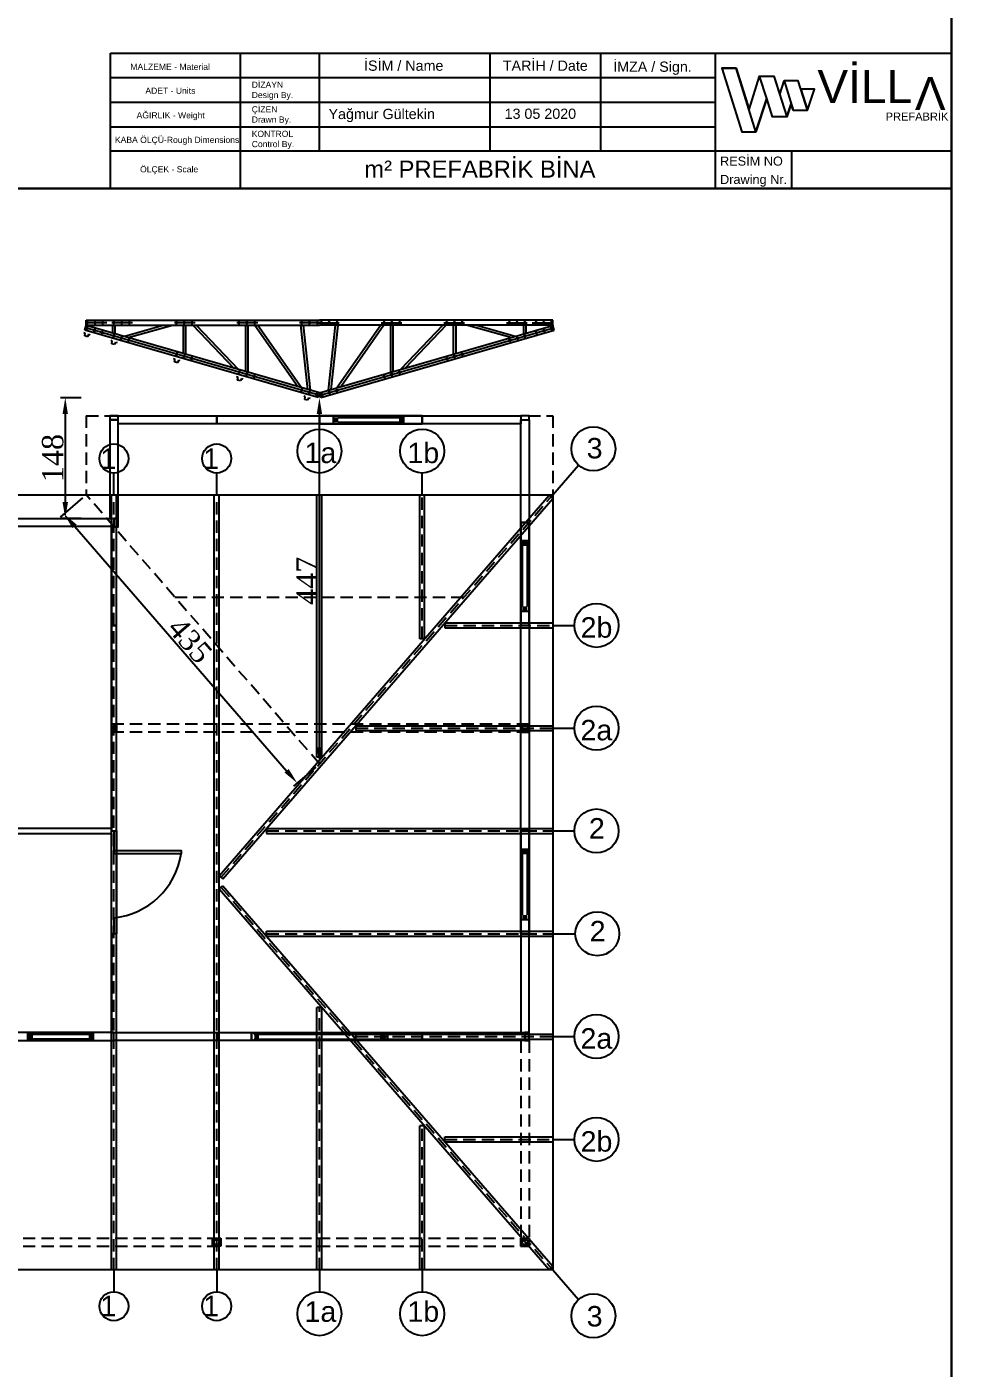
# Model space of a CAD drawing. Header units: millimetres. Extents: x 201962 to 221859, y -224854 to -197588.
# Drawn here: x 208794 to 209954, y -206579 to -204942 of the extents above; entities that cross this region are included whole.
import ezdxf
from ezdxf.enums import TextEntityAlignment as Align

# ---------------------------------------------------------------- set-up
doc = ezdxf.new("R2010")
doc.units = ezdxf.units.MM
doc.header["$MEASUREMENT"] = 0
doc.linetypes.add('DASHED', pattern=[0.75, 0.5, -0.25])
for name, color, linetype in [('1', 250, 'Continuous'), ('Block1', 255, 'Continuous'), ('DUVAR', 7, 'Continuous'), ('KAPI-PEN', 3, 'Continuous'), ('PANO', 11, 'Continuous'), ('ZEMİN', 191, 'Continuous'), ('ÖLÇÜLENDİRME', 121, 'Continuous')]:
    doc.layers.add(name, color=color, linetype=linetype)
doc.styles.add('133', font='times.ttf')
doc.styles.get("Standard").update_dxf_attribs({"font": 'arial.ttf'})
doc.dimstyles.new('MAKAS', dxfattribs={"dimscale": 20, "dimtxt": 1.3, "dimasz": 1, "dimexe": 0.3, "dimexo": 0.3, "dimgap": 0.1, "dimtad": 1, "dimrnd": 1, "dimzin": 12, "dimdsep": 46, "dimlunit": 6, "dimtxsty": '133', "dimcen": 0.8, "dimdle": 0.0005, "dimclrd": 4, "dimclre": 6, "dimclrt": 2, "dimazin": 3, "dimtfac": 1, "dimtmove": 0, "dimatfit": 2, "dimldrblk": 'DOTSMALL', "dimfxl": 0, "dimtolj": 1, "dimtzin": 0, "dimarcsym": 0})

# ---------------------------------------------------------------- blocks, each defined once
blk = doc.blocks.new('110')
blk.add_lwpolyline([(74265.2, -40100.5), (74265.2, -40226), (74275.2, -40226), (74275.2, -40100.5)], close=True)
blk = doc.blocks.new('ehr')
at = {"layer": 'PANO', "color": 1}
for p, q in [((-20063, -6682.3), (-19983, -6682.3)), ((-20063, -6688.3), (-19983, -6688.3))]:
    blk.add_line(p, q, dxfattribs=at)
for points in [[(-20069, -6690.3), (-20069, -6680.3)], [(-19983, -6690.3), (-19983, -6680.3)]]:
    blk.add_lwpolyline(points, dxfattribs=at)
for points in [[(-20069, -6688.3), (-20063, -6688.3), (-20069, -6682.3), (-20063, -6682.3)], [(-19983, -6688.3), (-19989, -6688.3), (-19983, -6682.3), (-19989, -6682.3)]]:
    blk.add_solid(points, dxfattribs=at)
blk = doc.blocks.new('jyt')
at = {"layer": 'PANO', "color": 1}
for p, q in [((-19934.2, -6827.4), (-19934.2, -6747.4)), ((-19928.2, -6827.4), (-19928.2, -6747.4))]:
    blk.add_line(p, q, dxfattribs=at)
for points in [[(-19926.2, -6747.4), (-19936.2, -6747.4)], [(-19926.2, -6833.4), (-19936.2, -6833.4)]]:
    blk.add_lwpolyline(points, dxfattribs=at)
for points in [[(-19928.2, -6747.4), (-19928.2, -6753.4), (-19934.2, -6747.4), (-19934.2, -6753.4)], [(-19928.2, -6833.4), (-19928.2, -6827.4), (-19934.2, -6833.4), (-19934.2, -6827.4)]]:
    blk.add_solid(points, dxfattribs=at)
blk = doc.blocks.new('eh')
at = {"layer": 'PANO', "color": 1}
for p, q in [((-19606.1, -6682), (-19526.1, -6682)), ((-19606.1, -6688), (-19526.1, -6688))]:
    blk.add_line(p, q, dxfattribs=at)
for points in [[(-19606.1, -6690), (-19606.1, -6680)], [(-19526.1, -6690), (-19526.1, -6680)]]:
    blk.add_lwpolyline(points, dxfattribs=at)
for points in [[(-19606.1, -6688), (-19600.1, -6688), (-19606.1, -6682), (-19600.1, -6682)], [(-19526.1, -6688), (-19532.1, -6688), (-19526.1, -6682), (-19532.1, -6682)]]:
    blk.add_solid(points, dxfattribs=at)
blk = doc.blocks.new('gfj')
at = {"layer": 'Block1', "color": 1}
for p, q in [((-3418.2, -20535), (-3418.2, -20533)), ((-3418.2, -20541), (-3418.2, -20543))]:
    blk.add_line(p, q, dxfattribs=at)
at = {"layer": 'PANO', "color": 1}
for p, q in [((-3418.2, -20535), (-3258.7, -20535)), ((-3418.2, -20541), (-3258.7, -20541))]:
    blk.add_line(p, q, dxfattribs=at)
blk.add_lwpolyline([(-3258.7, -20543), (-3258.7, -20533)], dxfattribs=at)
for points in [[(-3418.2, -20541), (-3412.2, -20541), (-3418.2, -20535), (-3412.2, -20535)], [(-3258.7, -20541), (-3264.7, -20541), (-3258.7, -20535), (-3264.7, -20535)]]:
    blk.add_solid(points, dxfattribs=at)
blk = doc.blocks.new('KAPI')
for points in [[(68907.3, -39991.1), (68907.3, -40116.6), (68913.3, -40116.6), (68913.3, -39991.1)], [(68907.3, -39991.1), (68907.3, -40116.6), (68913.3, -40116.6), (68913.3, -39991.1)], [(68913.3, -40116.6), (68913.3, -39991.1), (68907.3, -39991.1), (68907.3, -40116.6)]]:
    blk.add_lwpolyline(points, close=True)
at = {"layer": 'KAPI-PEN'}
for points in [[(68910.3, -39991.1), (68910.3, -40019.1)], [(68910.3, -40097.1), (68910.3, -40116.6)]]:
    blk.add_lwpolyline(points, dxfattribs=at)
blk.add_lwpolyline([(68910.3, -40097.1, -0.341049), (68828.3, -40019.1), (68910.3, -40019.1), (68910.3, -40015.1), (68828.3, -40015.1), (68828.3, -40019.1)], format="xyb", dxfattribs=at)
blk = doc.blocks.new('*D10136')
at = {"layer": 'Defpoints', "color": 0}
for p in [(208865.9, -205394.6), (208840.5, -205542.1), (208865.9, -205542.1)]:
    blk.add_point(p, dxfattribs=at)
at = {"layer": 'DUVAR', "color": 6, "lineweight": -2}
for p, q in [((208859.9, -205394.6), (208834.5, -205394.6)), ((208859.9, -205542.1), (208834.5, -205542.1))]:
    blk.add_line(p, q, dxfattribs=at)
at = {"layer": 'DUVAR', "color": 4, "lineweight": -2}
blk.add_line((208840.5, -205414.6), (208840.5, -205522.1), dxfattribs=at)
at = {"layer": 'DUVAR', "color": 4}
for points in [[(208843.8, -205414.6), (208837.2, -205414.6), (208840.5, -205394.6)], [(208837.2, -205522.1), (208843.8, -205522.1), (208840.5, -205542.1)]]:
    blk.add_solid(points, dxfattribs=at)
at = {"layer": 'DUVAR', "color": 2, "insert": (208825.3, -205468.3), "char_height": 26, "attachment_point": 5, "rotation": 90, "style": '133'}
blk.add_mtext('\\A1;148', dxfattribs=at)
blk = doc.blocks.new('_DotSmall')
at = {"color": 0, "linetype": 'ByBlock', "const_width": 0.5}
blk.add_lwpolyline([(-0.0625, 0, 1), (0.0625, 0, 1)], format="xyb", close=True, dxfattribs=at)
blk = doc.blocks.new('omega')
at = {"layer": 'Block1', "color": 1}
for p, q in [((32355, 6698), (32368, 6729)), ((32368, 6729), (32403, 6718)), ((32403, 6718), (32397, 6685)), ((32355, 6698), (32338, 6703)), ((32397, 6685), (32415, 6680))]:
    blk.add_line(p, q, dxfattribs=at)
blk = doc.blocks.new('*D10302')
at = {"layer": 'Defpoints', "color": 0}
for p in [(208865.9, -205513.1), (209150.9, -205841.6), (209123.8, -205865.1)]:
    blk.add_point(p, dxfattribs=at)
at = {"layer": 'DUVAR', "color": 6, "lineweight": -2}
for p, q in [((208861.4, -205517), (208834.3, -205540.5)), ((209146.4, -205845.6), (209119.3, -205869))]:
    blk.add_line(p, q, dxfattribs=at)
at = {"layer": 'DUVAR', "color": 4, "lineweight": -2}
blk.add_line((208852, -205551.7), (209110.7, -205850), dxfattribs=at)
at = {"layer": 'DUVAR', "color": 4}
for points in [[(208854.5, -205549.5), (208849.4, -205553.8), (208838.8, -205536.5)], [(209108.2, -205852.2), (209113.3, -205847.8), (209123.8, -205865.1)]]:
    blk.add_solid(points, dxfattribs=at)
at = {"layer": 'DUVAR', "color": 2, "insert": (208992.8, -205690.9), "char_height": 26, "attachment_point": 5, "rotation": 310.9386, "style": '133'}
blk.add_mtext('\\A1;435', dxfattribs=at)
blk = doc.blocks.new('*D10303')
at = {"layer": 'Defpoints', "color": 0}
for p in [(209150.9, -205394.6), (209150.9, -205394.6), (209150.9, -205841.6)]:
    blk.add_point(p, dxfattribs=at)
at = {"layer": 'DUVAR', "color": 6, "lineweight": -2}
for p, q in [((209156.9, -205394.6), (209156.9, -205394.6)), ((209156.9, -205841.6), (209156.9, -205841.6))]:
    blk.add_line(p, q, dxfattribs=at)
at = {"layer": 'DUVAR', "color": 4, "lineweight": -2}
blk.add_line((209150.9, -205821.6), (209150.9, -205414.6), dxfattribs=at)
at = {"layer": 'DUVAR', "color": 4}
for points in [[(209154.2, -205414.6), (209147.6, -205414.6), (209150.9, -205394.6)], [(209147.6, -205821.6), (209154.2, -205821.6), (209150.9, -205841.6)]]:
    blk.add_solid(points, dxfattribs=at)
at = {"layer": 'DUVAR', "color": 2, "insert": (209135.7, -205618.1), "char_height": 26, "attachment_point": 5, "rotation": 90, "style": '133'}
blk.add_mtext('\\A1;447', dxfattribs=at)

msp = doc.modelspace()

# ---------------------------------------------------------------- linework, layer by layer
at = {"linetype": 'Continuous', "lineweight": 25}
msp.add_line((209922.706, -205093.699), (208895.7, -205093.699), dxfattribs=at)
at = {"color": 254, "linetype": 'Continuous', "lineweight": 25, "ltscale": 1}
for p, q in [((209922.706, -205093.699), (209634.034, -205093.699)), ((209727.356, -205093.699), (209727.356, -205139.197))]:
    msp.add_line(p, q, dxfattribs=at)
at = {"color": 2}
for points in [[(209922.706, -205139.197), (207328.366, -205139.197), (207328.366, -203379.081), (209922.706, -203379.081)], [(209922.706, -203379.081), (220819.065, -203379.081), (220819.065, -210537.41), (209922.706, -210537.41)], [(208895.7, -204973.789), (209922.706, -204973.789), (209922.706, -205139.197), (208895.7, -205139.197)], [(209922.706, -206899.313), (207328.366, -206899.313), (207328.366, -205139.197), (209922.706, -205139.197)]]:
    msp.add_lwpolyline(points, close=True, dxfattribs=at)
msp.add_lwpolyline([(209642.381, -204992.116), (209666.921, -205070.034), (209684.008, -205070.034), (209659.872, -204992.116), (209642.381, -204992.116), (209659.872, -204992.116), (209675.531, -205042.667), (209688.494, -205001.861), (209706.008, -205001.861), (209721.6, -205051.81), (209704.299, -205051.81), (209697.229, -205029.465), (209684.008, -205070.034), (209697.229, -205029.465), (209688.494, -205001.861), (209706.008, -205001.861), (209713.03, -205024.354), (209718.61, -205007.838), (209729.503, -205043.485), (209727.12, -205035.686), (209721.6, -205051.81), (209727.12, -205035.686), (209729.503, -205043.485), (209747.018, -205043.485), (209755.348, -205017.87), (209738.73, -205017.87), (209747.018, -205043.485), (209735.484, -205007.838), (209718.61, -205007.838)])
for points in [[(208904.911, -205542.074), (208904.911, -205421.574), (208894.911, -205421.574), (208894.911, -205542.074)], [(208904.911, -205416.574), (209025.411, -205416.574), (209025.411, -205426.574), (208904.911, -205426.574)], [(209150.911, -205416.574), (209276.411, -205416.574), (209276.411, -205426.574), (209150.911, -205426.574)], [(209150.911, -205416.574), (209276.411, -205416.574), (209276.411, -205426.574), (209150.911, -205426.574)], [(209150.911, -205416.574), (209276.411, -205416.574), (209276.411, -205426.574), (209150.911, -205426.574)], [(209150.911, -205426.574), (209276.411, -205426.574), (209276.411, -205416.574), (209150.911, -205416.574)], [(209276.411, -205416.574), (209396.911, -205416.574), (209396.911, -205426.574), (209276.411, -205426.574)], [(208896.911, -205552.074), (208896.911, -205672.574), (208902.911, -205672.574), (208902.911, -205552.074)], [(209396.911, -205672.574), (209396.911, -205547.074), (209406.911, -205547.074), (209406.911, -205672.574)], [(209396.911, -205672.574), (209396.911, -205547.074), (209406.911, -205547.074), (209406.911, -205672.574)], [(209396.911, -205672.574), (209396.911, -205547.074), (209406.911, -205547.074), (209406.911, -205672.574)], [(209406.911, -205672.574), (209406.911, -205547.074), (209396.911, -205547.074), (209396.911, -205672.574)], [(208896.911, -205672.574), (208896.911, -205793.074), (208902.911, -205793.074), (208902.911, -205672.574)], [(209396.911, -205793.074), (209396.911, -205672.574), (209406.911, -205672.574), (209406.911, -205793.074)], [(208896.911, -205803.074), (208896.911, -205923.574), (208902.911, -205923.574), (208902.911, -205803.074)], [(209396.911, -205923.574), (209396.911, -205803.074), (209406.911, -205803.074), (209406.911, -205923.574)], [(208774.411, -205926.574), (208896.911, -205926.574), (208896.911, -205920.574), (208774.411, -205920.574)], [(209396.911, -206049.074), (209396.911, -205923.574), (209406.911, -205923.574), (209406.911, -206049.074)], [(209396.911, -206049.074), (209396.911, -205923.574), (209406.911, -205923.574), (209406.911, -206049.074)], [(209396.911, -206049.074), (209396.911, -205923.574), (209406.911, -205923.574), (209406.911, -206049.074)], [(209406.911, -206049.074), (209406.911, -205923.574), (209396.911, -205923.574), (209396.911, -206049.074)], [(208896.911, -206049.074), (208896.911, -206169.574), (208902.911, -206169.574), (208902.911, -206049.074)], [(209406.911, -206169.574), (209406.911, -206049.074), (209396.911, -206049.074), (209396.911, -206169.574)], [(208774.411, -206179.574), (208899.911, -206179.574), (208899.911, -206169.574), (208774.411, -206169.574)], [(209025.411, -206169.574), (209067.911, -206169.574), (209067.911, -206179.574), (209025.411, -206179.574)], [(209233.911, -206179.574), (209067.911, -206179.574), (209067.911, -206169.574), (209233.911, -206169.574)], [(209233.911, -206169.574), (209276.411, -206169.574), (209276.411, -206179.574), (209233.911, -206179.574)]]:
    msp.add_lwpolyline(points, close=True)
at = {"layer": '1', "color": 7, "linetype": 'Continuous', "lineweight": 25, "ltscale": 1}
for p, q in [((209054.331, -205139.197), (209054.331, -204973.789)), ((209634.034, -204973.789), (209634.034, -205139.197))]:
    msp.add_line(p, q, dxfattribs=at)
at = {"layer": '1', "color": 254, "linetype": 'Continuous', "lineweight": 25, "ltscale": 1, "flags": 128}
for points in [[(209150.508, -204973.789), (209150.508, -205093.699), (209150.508, -205093.699)], [(209359.07, -204973.789), (209359.07, -205094.463)], [(209494, -204973.789), (209494, -205093.699)]]:
    msp.add_lwpolyline(points, dxfattribs=at)
at = {"layer": '1', "color": 255, "linetype": 'Continuous', "lineweight": 25, "ltscale": 1, "flags": 128}
for points in [[(208895.7, -205003.766), (209150.508, -205003.766), (209359.07, -205003.766), (209444.038, -205003.766), (209634.034, -205003.766)], [(208895.7, -205033.744), (209150.508, -205033.744), (209359.07, -205033.744), (209444.038, -205033.744), (209634.034, -205033.744)], [(208895.7, -205063.721), (209150.508, -205063.721), (209359.07, -205063.721), (209444.038, -205063.721), (209634.034, -205063.721)]]:
    msp.add_lwpolyline(points, dxfattribs=at)
at = {"layer": 'Block1', "color": 1}
for p, q in [((208864.25, -205312.232), (208865.911, -205306.466)), ((209149.25, -205394.366), (208864.25, -205312.232)), ((208865.911, -205300.021), (209150.911, -205300.021)), ((208865.911, -205306.021), (208865.911, -205300.021)), ((208865.911, -205306.021), (209150.911, -205306.021)), ((208865.911, -205306.021), (208865.911, -205306.466)), ((209150.911, -205388.6), (208865.911, -205306.466)), ((208868.911, -205306.021), (208868.911, -205307.331)), ((208898.411, -205315.832), (208898.411, -205306.021)), ((208901.411, -205316.697), (208901.411, -205306.021)), ((208911.782, -205319.686), (208960.245, -205306.021)), ((208917.249, -205321.261), (208971.299, -205306.021)), ((208984.411, -205306.021), (208984.411, -205340.617)), ((208987.411, -205306.021), (208987.411, -205341.481)), ((208996.203, -205306.021), (209046.303, -205358.453)), ((209000.353, -205306.021), (209052.029, -205360.103)), ((209060.911, -205362.663), (209060.911, -205306.021)), ((209063.911, -205363.528), (209063.911, -205306.021)), ((209435.911, -205300.021), (209150.911, -205300.021)), ((209435.911, -205306.021), (209150.911, -205306.021)), ((209150.911, -205388.6), (209435.911, -205306.466)), ((209152.573, -205394.366), (209437.573, -205312.232)), ((209237.912, -205363.528), (209237.912, -205306.021)), ((209240.912, -205362.663), (209240.912, -205306.021)), ((209301.47, -205306.021), (209249.794, -205360.103)), ((209305.62, -205306.021), (209255.52, -205358.453)), ((209314.412, -205306.021), (209314.412, -205341.481)), ((209317.412, -205306.021), (209317.412, -205340.617)), ((209384.574, -205321.261), (209330.524, -205306.021)), ((209390.041, -205319.686), (209341.578, -205306.021)), ((209400.411, -205316.697), (209400.411, -205306.021)), ((209403.411, -205315.832), (209403.411, -205306.021)), ((209432.911, -205306.021), (209432.911, -205307.331)), ((209435.911, -205306.021), (209435.911, -205300.021)), ((209435.911, -205306.021), (209435.911, -205306.466)), ((209437.573, -205312.232), (209435.911, -205306.466)), ((209150.911, -205388.6), (209149.25, -205394.366)), ((209150.911, -205388.6), (209152.573, -205394.366))]:
    msp.add_line(p, q, dxfattribs=at)
at = {"layer": 'Block1', "color": 2}
for p, q in [((209150.081, -205391.483), (208865.081, -205309.349)), ((208866.581, -205312.903), (208868.242, -205307.138)), ((208867.411, -205306.021), (208867.411, -205300.021)), ((208875.709, -205315.534), (208877.371, -205309.769)), ((208876.911, -205306.021), (208876.911, -205300.021)), ((208884.838, -205318.165), (208886.499, -205312.399)), ((208886.411, -205306.021), (208886.411, -205300.021)), ((208899.911, -205306.021), (208899.911, -205300.021)), ((208909.411, -205306.021), (208909.411, -205300.021)), ((208918.911, -205306.021), (208918.911, -205300.021)), ((208976.411, -205306.021), (208976.411, -205300.021)), ((208985.911, -205306.021), (208985.911, -205300.021)), ((208995.411, -205306.021), (208995.411, -205300.021)), ((209052.911, -205306.021), (209052.911, -205300.021)), ((209062.411, -205306.021), (209062.411, -205300.021)), ((209071.911, -205306.021), (209071.911, -205300.021)), ((209129.411, -205306.021), (209129.411, -205300.021)), ((209138.911, -205306.021), (209138.911, -205300.021)), ((209148.411, -205306.021), (209148.411, -205300.021)), ((209151.742, -205391.483), (209436.742, -205309.349)), ((209153.412, -205306.021), (209153.412, -205300.021)), ((209162.912, -205306.021), (209162.912, -205300.021)), ((209172.412, -205306.021), (209172.412, -205300.021)), ((209229.912, -205306.021), (209229.912, -205300.021)), ((209239.412, -205306.021), (209239.412, -205300.021)), ((209248.912, -205306.021), (209248.912, -205300.021)), ((209306.411, -205306.021), (209306.411, -205300.021)), ((209315.911, -205306.021), (209315.911, -205300.021)), ((209325.411, -205306.021), (209325.411, -205300.021)), ((209382.911, -205306.021), (209382.911, -205300.021)), ((209392.411, -205306.021), (209392.411, -205300.021)), ((209401.911, -205306.021), (209401.911, -205300.021)), ((209416.985, -205318.165), (209415.324, -205312.399)), ((209415.411, -205306.021), (209415.411, -205300.021)), ((209426.114, -205315.534), (209424.452, -205309.769)), ((209424.911, -205306.021), (209424.911, -205300.021)), ((209435.242, -205312.903), (209433.581, -205307.138)), ((209434.411, -205306.021), (209434.411, -205300.021)), ((208899.081, -205322.27), (208900.742, -205316.504)), ((208908.209, -205324.9), (208909.871, -205319.135)), ((208917.338, -205327.531), (208918.999, -205321.766)), ((209384.485, -205327.531), (209382.824, -205321.766)), ((209393.614, -205324.9), (209391.952, -205319.135)), ((209402.742, -205322.27), (209401.081, -205316.504)), ((208975.952, -205344.423), (208977.614, -205338.658)), ((208985.081, -205347.054), (208986.742, -205341.288)), ((208994.209, -205349.684), (208995.871, -205343.919)), ((209307.614, -205349.684), (209305.952, -205343.919)), ((209316.742, -205347.054), (209315.081, -205341.288)), ((209325.871, -205344.423), (209324.209, -205338.658)), ((209052.452, -205366.469), (209054.114, -205360.704)), ((209061.581, -205369.1), (209063.242, -205363.335)), ((209240.242, -205369.1), (209238.581, -205363.335)), ((209249.371, -205366.469), (209247.709, -205360.704)), ((209070.709, -205371.731), (209072.371, -205365.966)), ((209231.114, -205371.731), (209229.452, -205365.966)), ((209128.662, -205388.432), (209130.324, -205382.667)), ((209137.791, -205391.063), (209139.452, -205385.298)), ((209146.919, -205393.694), (209148.581, -205387.928)), ((209154.904, -205393.694), (209153.242, -205387.928)), ((209164.032, -205391.063), (209162.371, -205385.298)), ((209173.161, -205388.432), (209171.499, -205382.667))]:
    msp.add_line(p, q, dxfattribs=at)
at = {"layer": 'Block1', "color": 1, "linetype": 'DASHED', "ltscale": 30}
for p, q in [((208865.911, -205416.574), (209435.911, -205416.574)), ((208865.911, -205416.574), (208865.911, -205513.074)), ((209435.911, -205416.574), (209435.911, -205513.074)), ((209150.911, -205841.639), (208865.911, -205513.074)), ((208899.911, -206459.574), (208899.911, -205513.074)), ((209025.411, -206459.574), (209025.411, -205513.074)), ((209030.678, -205980.252), (209435.911, -205513.074)), ((209150.911, -205833.602), (209150.911, -205513.074)), ((209276.411, -205688.918), (209276.411, -205513.074)), ((208974.337, -205638.074), (209327.486, -205638.074)), ((209304.226, -205672.574), (209435.911, -205672.574)), ((209406.911, -205793.074), (208896.911, -205793.074)), ((209406.911, -205803.074), (208896.911, -205803.074)), ((209195.274, -205798.074), (209435.911, -205798.074)), ((209086.415, -205923.574), (209435.911, -205923.574)), ((209030.678, -205992.395), (209435.911, -206459.574)), ((209086.415, -206049.074), (209435.911, -206049.074)), ((209150.911, -206459.574), (209150.911, -206139.045)), ((209195.274, -206174.574), (209435.911, -206174.574)), ((209396.911, -206179.574), (209396.911, -206430.574)), ((209406.911, -206179.574), (209406.911, -206430.574)), ((209276.411, -206459.574), (209276.411, -206283.729)), ((209304.134, -206300.074), (209435.911, -206300.074)), ((208653.911, -206420.574), (209406.911, -206420.574)), ((208653.911, -206430.574), (209406.911, -206430.574))]:
    msp.add_line(p, q, dxfattribs=at)
for points in [[(209020.411, -206420.574), (209030.411, -206420.574), (209030.411, -206430.574), (209020.411, -206430.574), (209020.411, -206420.574)], [(209396.911, -206420.574), (209406.911, -206420.574), (209406.911, -206430.574), (209396.911, -206430.574), (209396.911, -206420.574)]]:
    msp.add_lwpolyline(points, dxfattribs=at)
for points in [[(209022.411, -206422.574), (209028.411, -206422.574), (209028.411, -206428.574), (209022.411, -206428.574)], [(209398.911, -206422.574), (209404.911, -206422.574), (209404.911, -206428.574), (209398.911, -206428.574)]]:
    msp.add_lwpolyline(points, close=True, dxfattribs=at)
at = {"layer": 'Block1', "color": 1}
for centre, radius in [((208867.411, -205303.021), 0.8), ((208867.411, -205310.021), 0.8), ((208867.411, -205303.021), 0.4), ((208867.411, -205310.021), 0.4), ((208876.54, -205312.651), 0.8), ((208876.911, -205303.021), 0.8), ((208876.54, -205312.651), 0.4), ((208876.911, -205303.021), 0.4), ((208885.668, -205315.282), 0.8), ((208885.668, -205315.282), 0.4), ((208886.411, -205303.021), 0.8), ((208886.411, -205303.021), 0.4), ((208899.911, -205303.021), 0.8), ((208899.911, -205303.021), 0.4), ((208909.411, -205303.021), 0.8), ((208909.411, -205303.021), 0.4), ((208918.911, -205303.021), 0.8), ((208918.911, -205303.021), 0.4), ((208976.411, -205303.021), 0.8), ((208976.411, -205303.021), 0.4), ((208985.911, -205303.021), 0.8), ((208985.911, -205303.021), 0.4), ((208995.411, -205303.021), 0.8), ((208995.411, -205303.021), 0.4), ((209052.911, -205303.021), 0.8), ((209052.911, -205303.021), 0.4), ((209062.411, -205303.021), 0.8), ((209062.411, -205303.021), 0.4), ((209071.911, -205303.021), 0.8), ((209071.911, -205303.021), 0.4), ((209129.411, -205303.021), 0.8), ((209129.411, -205303.021), 0.4), ((209138.911, -205303.021), 0.8), ((209138.911, -205303.021), 0.4), ((209148.411, -205303.021), 0.8), ((209148.411, -205303.021), 0.4), ((209153.412, -205303.021), 0.8), ((209153.412, -205303.021), 0.4), ((209162.912, -205303.021), 0.8), ((209162.912, -205303.021), 0.4), ((209172.412, -205303.021), 0.8), ((209172.412, -205303.021), 0.4), ((209229.912, -205303.021), 0.8), ((209229.912, -205303.021), 0.4), ((209239.412, -205303.021), 0.8), ((209239.412, -205303.021), 0.4), ((209248.912, -205303.021), 0.8), ((209248.912, -205303.021), 0.4), ((209306.411, -205303.021), 0.8), ((209306.411, -205303.021), 0.4), ((209315.911, -205303.021), 0.8), ((209315.911, -205303.021), 0.4), ((209325.411, -205303.021), 0.8), ((209325.411, -205303.021), 0.4), ((209382.911, -205303.021), 0.8), ((209382.911, -205303.021), 0.4), ((209392.411, -205303.021), 0.8), ((209392.411, -205303.021), 0.4), ((209401.911, -205303.021), 0.8), ((209401.911, -205303.021), 0.4), ((209415.411, -205303.021), 0.8), ((209415.411, -205303.021), 0.4), ((209416.154, -205315.282), 0.8), ((209416.154, -205315.282), 0.4), ((209424.911, -205303.021), 0.8), ((209425.283, -205312.651), 0.8), ((209424.911, -205303.021), 0.4), ((209425.283, -205312.651), 0.4), ((209434.411, -205303.021), 0.8), ((209434.411, -205310.021), 0.8), ((209434.411, -205303.021), 0.4), ((209434.411, -205310.021), 0.4), ((208899.911, -205319.387), 0.8), ((208899.911, -205319.387), 0.4), ((208909.04, -205322.018), 0.8), ((208909.04, -205322.018), 0.4), ((208918.168, -205324.648), 0.8), ((208918.168, -205324.648), 0.4), ((209383.654, -205324.648), 0.8), ((209383.654, -205324.648), 0.4), ((209392.783, -205322.018), 0.8), ((209392.783, -205322.018), 0.4), ((209401.911, -205319.387), 0.8), ((209401.911, -205319.387), 0.4), ((208976.783, -205341.54), 0.8), ((208976.783, -205341.54), 0.4), ((208985.911, -205344.171), 0.8), ((208985.911, -205344.171), 0.4), ((208995.04, -205346.802), 0.8), ((208995.04, -205346.802), 0.4), ((209306.783, -205346.802), 0.8), ((209306.783, -205346.802), 0.4), ((209315.911, -205344.171), 0.8), ((209315.912, -205344.171), 0.4), ((209325.04, -205341.54), 0.8), ((209325.04, -205341.54), 0.4), ((209053.283, -205363.587), 0.8), ((209053.283, -205363.587), 0.4), ((209248.54, -205363.587), 0.8), ((209248.54, -205363.587), 0.4), ((209062.411, -205366.217), 0.8), ((209062.411, -205366.217), 0.4), ((209071.54, -205368.848), 0.8), ((209071.54, -205368.848), 0.4), ((209230.283, -205368.848), 0.8), ((209230.283, -205368.848), 0.4), ((209239.412, -205366.217), 0.8), ((209239.412, -205366.217), 0.4), ((209129.493, -205385.55), 0.8), ((209129.493, -205385.55), 0.4), ((209138.621, -205388.18), 0.8), ((209138.621, -205388.18), 0.4), ((209147.75, -205390.811), 0.8), ((209147.75, -205390.811), 0.4), ((209154.073, -205390.811), 0.8), ((209154.073, -205390.811), 0.4), ((209163.201, -205388.18), 0.8), ((209163.201, -205388.18), 0.4), ((209172.33, -205385.55), 0.8), ((209172.33, -205385.55), 0.4)]:
    msp.add_circle(centre, radius, dxfattribs=at)
at = {"layer": 'DUVAR', "color": 1}
for p, q in [((209435.911, -205513.074), (209467.425, -205476.935)), ((208899.911, -205513.074), (208899.911, -205486.54)), ((209025.411, -205513.074), (209025.411, -205486.54)), ((209150.911, -205513.074), (209150.911, -205486.54)), ((209276.411, -205513.074), (209276.411, -205486.54)), ((208896.911, -206459.574), (208896.911, -205513.074)), ((208902.911, -206459.574), (208902.911, -205513.074)), ((209022.411, -206459.574), (209022.411, -205513.074)), ((209028.411, -206459.574), (209028.411, -205513.074)), ((209028.411, -205978.287), (209431.379, -205513.721)), ((209032.944, -205982.218), (209435.911, -205517.652)), ((209147.911, -205833.602), (209147.911, -205513.074)), ((209153.911, -205833.602), (209153.911, -205513.074)), ((209273.411, -205688.918), (209273.411, -205513.074)), ((209279.411, -205688.918), (209279.411, -205513.074)), ((209435.911, -205517.652), (209431.379, -205513.721)), ((209304.226, -205669.574), (209435.911, -205669.574)), ((209304.226, -205669.574), (209304.226, -205675.574)), ((209304.226, -205675.574), (209435.911, -205675.574)), ((209435.911, -205672.574, 4.5), (209462.445, -205672.574, 4.5)), ((209279.411, -205688.918), (209273.411, -205688.918)), ((209195.274, -205795.074), (209435.911, -205795.074)), ((209195.274, -205795.074), (209195.274, -205801.074)), ((209195.274, -205801.074), (209435.911, -205801.074)), ((209435.911, -205798.074, 4.5), (209462.445, -205798.074, 4.5)), ((209153.911, -205833.602), (209147.911, -205833.602)), ((209086.415, -205920.574), (209435.911, -205920.574)), ((209086.415, -205920.574), (209086.415, -205926.574)), ((209086.415, -205926.574), (209435.911, -205926.574)), ((209435.911, -205923.574), (209462.445, -205923.574)), ((209028.411, -205978.287), (209032.944, -205982.218)), ((209028.411, -205994.361), (209032.944, -205990.429)), ((209028.411, -205994.361), (209431.379, -206458.927)), ((209032.944, -205990.429), (209435.911, -206454.995)), ((209086.415, -206046.074), (209435.911, -206046.074)), ((209086.415, -206052.074), (209086.415, -206046.074)), ((209086.415, -206052.074), (209435.911, -206052.074)), ((209436.887, -206049.074), (209463.42, -206049.074)), ((209147.911, -206459.574), (209147.911, -206139.045)), ((209153.911, -206139.045), (209147.911, -206139.045)), ((209153.911, -206459.574), (209153.911, -206139.045)), ((209195.274, -206171.574), (209435.911, -206171.574)), ((209195.274, -206177.574), (209195.274, -206171.574)), ((209195.274, -206177.574), (209435.911, -206177.574)), ((209435.911, -206174.574, 4.5), (209462.445, -206174.574, 4.5)), ((209273.411, -206459.574), (209273.411, -206283.729)), ((209279.411, -206283.729), (209273.411, -206283.729)), ((209279.411, -206459.574), (209279.411, -206283.729)), ((209304.134, -206297.074), (209435.911, -206297.074)), ((209304.134, -206303.074), (209304.134, -206297.074)), ((209304.134, -206303.074), (209435.911, -206303.074)), ((209435.911, -206300.074, 4.5), (209462.445, -206300.074, 4.5)), ((208899.911, -206459.574), (208899.911, -206486.107)), ((209025.411, -206459.574), (209025.411, -206486.107)), ((209150.911, -206459.574), (209150.911, -206486.107)), ((209276.411, -206459.574), (209276.411, -206486.107)), ((209435.911, -206454.995), (209431.379, -206458.927)), ((209435.911, -206459.574), (209467.425, -206495.712))]:
    msp.add_line(p, q, dxfattribs=at)
for points in [[(208894.911, -205421.574), (208904.911, -205421.574), (208904.911, -205416.574), (208894.911, -205416.574)], [(209396.911, -205421.574), (209406.911, -205421.574), (209406.911, -205416.574), (209396.911, -205416.574)], [(207736.411, -205513.074), (209435.911, -205513.074), (209435.911, -206459.574), (207736.411, -206459.574)], [(208904.911, -205542.074), (208899.911, -205542.074), (208899.911, -205552.074), (208904.911, -205552.074)], [(208896.911, -205793.074), (208902.911, -205793.074), (208902.911, -205803.074), (208896.911, -205803.074)], [(208898.911, -205795.074), (208900.911, -205795.074), (208900.911, -205801.074), (208898.911, -205801.074)], [(209398.911, -205795.074), (209404.911, -205795.074), (209404.911, -205801.074), (209398.911, -205801.074)], [(209406.911, -206169.574), (209401.911, -206169.574), (209401.911, -206179.574), (209406.911, -206179.574)]]:
    msp.add_lwpolyline(points, close=True, dxfattribs=at)
msp.add_lwpolyline([(209396.911, -205793.074), (209406.911, -205793.074), (209406.911, -205803.074), (209396.911, -205803.074), (209396.911, -205793.074)], dxfattribs=at)
for centre, radius in [((209485.523, -205457.087), 26.861), ((209150.911, -205459.68), 26.861), ((209276.411, -205459.68), 26.861), ((208899.911, -205468.823), 17.717), ((209025.411, -205468.823), 17.717), ((209489.305, -205672.574, 4.5), 26.861), ((209489.305, -205798.074, 4.5), 26.861), ((209489.305, -205923.574), 26.861), ((209490.281, -206049.074), 26.861), ((209489.305, -206174.574, 4.5), 26.861), ((209489.305, -206300.074, 4.5), 26.861), ((208899.911, -206503.824), 17.717), ((209025.411, -206503.824), 17.717), ((209150.911, -206512.968), 26.861), ((209276.411, -206512.968), 26.861), ((209485.523, -206515.561), 26.861)]:
    msp.add_circle(centre, radius, dxfattribs=at)
at = {"layer": 'ZEMİN', "color": 1}
for p, q in [((209072.175, -205306.021), (209124.477, -205380.982)), ((209075.834, -205306.021), (209129.056, -205382.302)), ((209136.716, -205384.509), (209128.227, -205306.021)), ((209139.83, -205385.407), (209131.245, -205306.021)), ((209161.993, -205385.407), (209170.578, -205306.021)), ((209165.107, -205384.509), (209173.596, -205306.021)), ((209225.989, -205306.021), (209172.767, -205382.302)), ((209229.647, -205306.021), (209177.346, -205380.982))]:
    msp.add_line(p, q, dxfattribs=at)
at = {"layer": 'ÖLÇÜLENDİRME', "color": 2, "ltscale": 0.5}
for p, q in [((208891.29, -205303.021), (208865.911, -205303.021)), ((208922.599, -205303.021), (208897.22, -205303.021)), ((208999.098, -205303.021), (208973.72, -205303.021)), ((209075.598, -205303.021), (209050.22, -205303.021)), ((209152.098, -205303.021), (209126.72, -205303.021)), ((209149.725, -205303.021), (209175.103, -205303.021)), ((209226.224, -205303.021), (209251.603, -205303.021)), ((209302.724, -205303.021), (209328.103, -205303.021)), ((209379.224, -205303.021), (209404.603, -205303.021)), ((209410.533, -205303.021), (209435.911, -205303.021))]:
    msp.add_line(p, q, dxfattribs=at)

# ---------------------------------------------------------------- block references
at = {"xscale": -1}
for p, rotation in [((168924.91, -131151.342), 89.9999999999999), ((135131.68, -245647.575), 180), ((168673.91, -131276.842), 89.99999999999993), ((168799.41, -131904.342), 89.9999999999999), ((169175.91, -131904.342), 89.99999999999986)]:
    msp.add_blockref('110', p, dxfattribs=dict(at, rotation=rotation))
msp.add_blockref('KAPI', (277810.244, -165932.498), dxfattribs=at)
at = {"layer": 'Block1', "color": 1, "xscale": 0.1, "yscale": 0.1, "zscale": 0.1, "rotation": 180.5866211385629}
for p in [(212097.546, -204614.284), (212130.455, -204623.768), (212207.326, -204645.922), (212284.197, -204668.075), (212366.21, -204691.711)]:
    msp.add_blockref('omega', p, dxfattribs=at)
at = {"layer": 'Block1', "color": 0}
for name, p in [('ehr', (229236.913, -198736.267)), ('jyt', (229333.065, -198822.112)), ('jyt', (229333.065, -199198.612)), ('eh', (228401.037, -199489.525))]:
    msp.add_blockref(name, p, dxfattribs=at)
at = {"layer": 'Block1', "color": 1}
msp.add_blockref('gfj', (212489.405, -185636.617), dxfattribs=at)

# ---------------------------------------------------------------- texts
at = {"attachment_point": 1}
for s, insert, char_height in [('{\\f@Arial Unicode MS|b0|i0|c162|p34;VİLL}', (209759.041, -204994.508), 40.24944), ('{\\f@Arial Unicode MS|b0|i0|c162|p34;PREFABRİK}', (209842.476, -205046.494), 9.65987)]:
    msp.add_mtext_dynamic_manual_height_columns(s, width=1652.09571, gutter_width=12.5, heights=[297.917], dxfattribs=dict(at, insert=insert, char_height=char_height))
at = {"insert": (209915.619, -205043.37), "char_height": 40.24944, "attachment_point": 1, "rotation": 180}
msp.add_mtext_dynamic_manual_height_columns('{\\f@Arial Unicode MS|b0|i0|c162|p34;V}', width=1652.09571, gutter_width=12.5, heights=[297.917], dxfattribs=at)
at = {"layer": '1', "color": 0, "lineweight": 25}
for s, height, p in [('MALZEME - Material', 7.49437, (208919.999, -204994.423)), ('İSİM / Name', 12.49061, (209205.373, -204995.434)), ('TARİH / Date', 12.49061, (209374.888, -204995.423)), ('İMZA / Sign.', 12.49061, (209509.66, -204996.683)), ('ADET - Units', 7.49437, (208938.336, -205023.562)), ('DİZAYN', 7.4944, (209068.234, -205016.257)), ('Design By.', 7.4944, (209068.234, -205028.747)), ('ÇİZEN', 7.4944, (209068.234, -205046.234)), ('AĞIRLIK - Weight', 7.49437, (208927.623, -205053.539)), ('Drawn By.', 7.4944, (209068.234, -205058.725)), ('Yağmur Gültekin', 12.49061, (209162.035, -205054.405)), ('KONTROL', 7.4944, (209068.234, -205076.212)), ('KABA ÖLÇÜ-Rough Dimensions', 7.49437, (208901.148, -205083.517)), ('Control By.', 7.49437, (209068.234, -205088.702)), ('RESİM NO', 11.1028, (209640.164, -205111.288)), ('ÖLÇEK - Scale', 7.49437, (208931.856, -205119.42)), ('Drawing Nr.', 11.10277, (209640.164, -205133.647))]:
    msp.add_text(s, height=height, dxfattribs=at).set_placement(p)
msp.add_text('13 05 2020', height=12.4906, dxfattribs=at).set_placement((209464.377, -205054.136), align=Align.RIGHT)
msp.add_text('m² PREFABRİK BİNA', height=20.79194, dxfattribs=at).set_placement((209346.842, -205125.887), align=Align.CENTER)
at = {"layer": 'DUVAR', "color": 1, "char_height": 25, "width": 19.645}
for s, insert, attachment_point in [('3', (209477.291, -205469.087), 7), ('1', (208902.746, -205481.581), 9), ('1', (209028.246, -205481.581), 9), ('1a', (209132.654, -205474.754), 7), ('1b', (209258.329, -205474.858), 7), ('2b', (209469.86, -205687.967, 4.5), 7), ('2a', (209469.66, -205813.27, 4.5), 7), ('2', (209499.428, -205907.881), 3), ('2', (209500.404, -206033.381), 3), ('2a', (209469.66, -206189.77, 4.5), 7), ('2b', (209469.86, -206315.467, 4.5), 7), ('1', (208902.746, -206491.066), 3), ('1', (209028.246, -206491.066), 3), ('1a', (209132.654, -206497.893), 1), ('1b', (209258.329, -206497.789), 1), ('3', (209477.291, -206503.56), 1)]:
    msp.add_mtext(s, dxfattribs=dict(at, insert=insert, attachment_point=attachment_point))

# ---------------------------------------------------------------- dimensions: what is measured, and where the dimension line sits
at = {"layer": 'DUVAR', "color": 1}
for p1, p2, distance, picture, middle in [((208865.911, -205394.574), (208865.911, -205542.074), -25.412, '*D10136', (208825.305, -205468.324)), ((209150.9115, -205841.6394), (209150.9115, -205394.5736), 0, '*D10303', (209135.6772, -205618.1065)), ((208865.911, -205513.074), (209150.911, -205841.639), -35.825, '*D10302', (208992.827, -205690.874))]:
    dim = msp.add_aligned_dim(p1=p1, p2=p2, distance=distance, dimstyle='MAKAS', dxfattribs=at)
    dim.commit()
    dim.dimension.update_dxf_attribs({"geometry": picture, "text_midpoint": middle})

doc.saveas('drawing.dxf')
